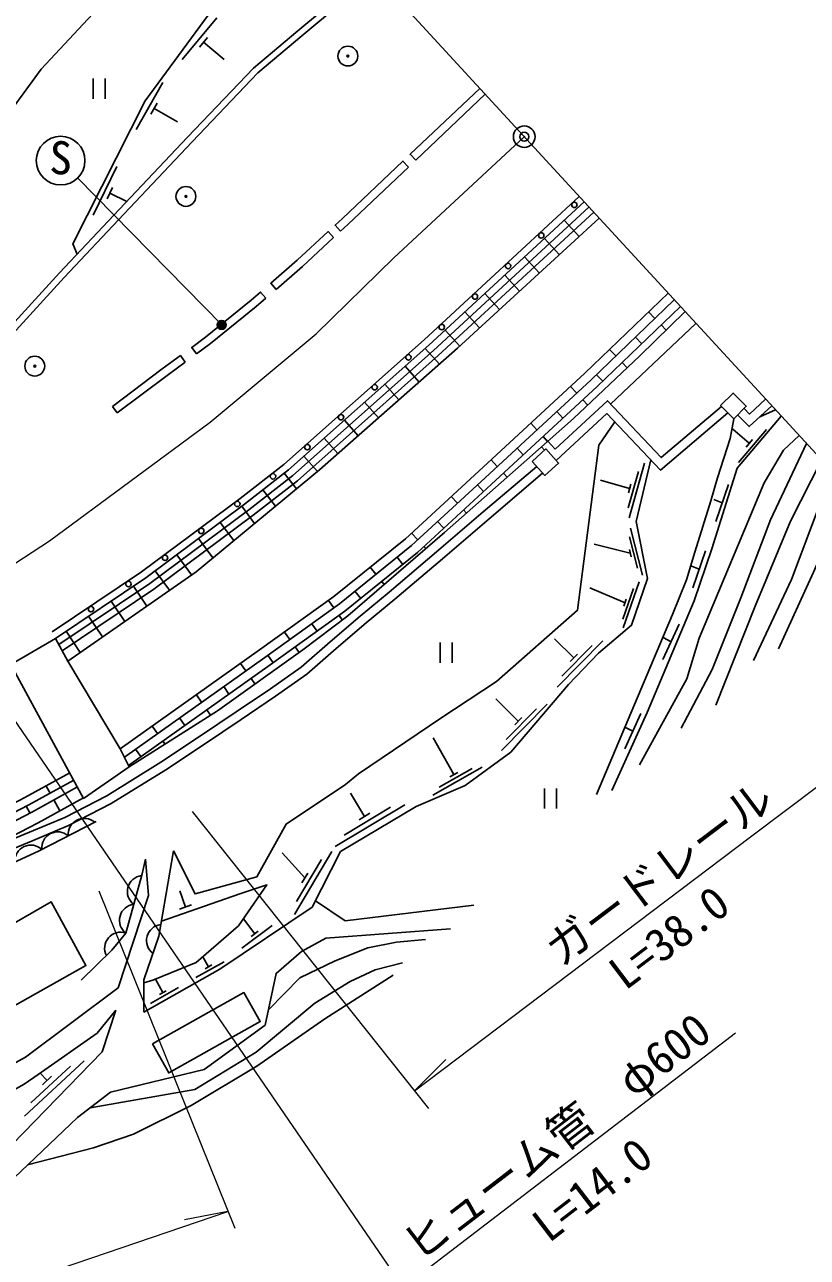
# Model space of a CAD drawing. Units: millimetres at full size, sheet at 1:1000; details may follow other scales. Extents: x 40000 to 680000, y 20000 to 380000.
# Drawn here: x 322236 to 365654, y 243415 to 311776 of the extents above; entities that cross this region are included whole.
import ezdxf
from ezdxf.enums import TextEntityAlignment as Align

# ---------------------------------------------------------------- set-up
doc = ezdxf.new("R2010")
doc.units = ezdxf.units.MM
doc.header["$LTSCALE"] = 1000
doc.header["$PDMODE"] = 32
doc.header["$PDSIZE"] = 500
doc.linetypes.add('CHAIN', pattern=[18.5, 12, -1.5, 3.5, -1.5])
for name, color, linetype, lineweight in [('M-BGD', 7, 'Continuous', 25), ('M-BGD-EXST', 7, 'Continuous', 25), ('M-BMK', 2, 'CHAIN', 13), ('M-BMK-OTRS', 5, 'Continuous', 25), ('M-BMK-SRVR', 3, 'Continuous', 25), ('M-STR-HTXT', 7, 'Continuous', 13)]:
    doc.layers.add(name, color=color, linetype=linetype, lineweight=lineweight)
doc.layers.add('M-OTRS', color=6, linetype='Continuous')
doc.styles.add('ＭＳ ゴシック', font='')
doc.styles.get('ＭＳ ゴシック').set_extended_font_data('MS Gothic')

msp = doc.modelspace()

# ---------------------------------------------------------------- hatches: boundary and pattern name
at = {"layer": 'M-BGD'}
for points in [[(340116, 310035, -0.41421), (340166, 310085, -0.41421)], [(331132, 302251, -0.41421), (331182, 302301, -0.41421)], [(322748, 292839, -0.41421), (322798, 292889, -0.41421)]]:
    msp.add_hatch(color=256, dxfattribs=at).paths.add_polyline_path(points)
at = {"layer": 'M-BGD-EXST'}
msp.add_hatch(color=256, dxfattribs=at).paths.add_polyline_path([(333386, 295245, -1), (332946, 295005, -1)])

# ---------------------------------------------------------------- linework, layer by layer
at = {"layer": 'M-BGD'}
for p, q in [((332894, 312147), (330970, 309845)), ((332387, 311072), (331938, 310535)), ((332162, 310803), (333313, 309842)), ((326041, 308785), (326041, 307667)), ((326707, 308785), (326707, 307667)), ((329895, 308575), (328418, 305964)), ((343929, 304262), (347785, 307914)), ((329590, 307426), (329245, 306817)), ((329417, 307122), (330723, 306383)), ((327351, 303906), (326036, 301209)), ((327116, 302741), (326810, 302112)), ((326963, 302426), (327904, 301968)), ((352993, 300037), (352173, 300928)), ((351889, 299022), (351070, 299911)), ((350785, 298006), (349967, 298895)), ((349682, 296991), (348864, 297878)), ((348578, 295975), (347761, 296861)), ((347474, 294960), (346658, 295845)), ((357196, 295486), (356845, 295850)), ((346370, 293944), (345555, 294828)), ((359475, 295206), (354732, 290734)), ((357819, 294839), (357546, 295122)), ((356466, 294082), (356115, 294446)), ((345241, 292945), (344459, 293825)), ((355035, 293405), (354684, 293769)), ((344115, 291954), (343338, 292828)), ((355664, 292752), (355386, 293041)), ((354305, 292000), (353955, 292364)), ((342990, 290962), (342217, 291832)), ((352859, 291340), (352516, 291712)), ((327104, 290600), (327374, 290240)), ((341864, 289971), (341095, 290836)), ((353468, 290680), (353202, 290969)), ((352099, 289951), (351757, 290323)), ((363016, 290035), (363886, 290411)), ((340738, 288979), (339974, 289840)), ((350654, 289305), (350312, 289677)), ((362434, 288564), (361519, 289339)), ((361842, 287493), (363393, 289324)), ((339613, 287988), (338852, 288843)), ((351246, 288665), (350997, 288934)), ((351255, 288673), (351661, 288234)), ((362254, 288350), (362615, 288777)), ((338484, 287000), (337731, 287847)), ((349895, 287916), (349552, 288288)), ((350907, 288365), (351075, 288180)), ((348450, 287270), (348107, 287642)), ((355763, 284422), (356629, 287451)), ((337311, 286032), (336635, 286898)), ((348997, 286678), (348793, 286899)), ((355792, 286052), (354175, 286514)), ((355705, 284985), (356282, 287004)), ((336154, 285077), (335452, 285975)), ((347691, 285881), (347348, 286253)), ((355724, 285816), (355859, 286287)), ((360573, 284229), (361286, 286273)), ((346245, 285236), (345903, 285608)), ((360929, 285251), (360470, 285441)), ((334989, 284116), (334281, 285067)), ((346746, 284693), (346588, 284864)), ((333831, 283160), (333078, 284171)), ((345485, 283848), (345142, 284219)), ((356518, 281246), (355842, 283860)), ((332672, 282204), (331875, 283275)), ((344040, 283202), (343697, 283574)), ((356231, 281637), (355781, 283380)), ((331499, 281268), (330672, 282379)), ((344485, 282719), (344382, 282831)), ((355831, 282463), (353827, 282959)), ((355884, 282260), (355779, 282666)), ((359296, 280552), (360008, 282596)), ((341726, 281294), (341408, 281687)), ((343211, 281843), (342893, 282237)), ((359652, 281574), (359192, 281763)), ((330269, 280409), (329469, 281483)), ((329016, 279535), (328273, 280643)), ((340877, 279958), (340559, 280352)), ((342180, 280733), (342044, 280901)), ((355543, 279717), (353595, 280544)), ((355418, 278808), (356008, 280509)), ((355440, 278324), (356326, 280875)), ((327786, 278676), (327027, 279807)), ((339379, 279426), (339084, 279837)), ((355474, 279519), (355612, 279916)), ((326555, 277818), (325782, 278972)), ((339856, 278763), (339674, 279016)), ((338456, 278141), (338161, 278551)), ((357645, 276567), (358542, 278537)), ((321461, 276288), (323948, 277742)), ((325325, 276959), (324536, 278137)), ((336942, 277676), (336647, 278087)), ((352702, 276662), (351626, 277719)), ((351781, 275042), (354306, 277608)), ((358093, 277552), (357653, 277782)), ((337461, 276954), (337237, 277266)), ((345289, 277504), (345289, 276386)), ((345955, 277504), (345955, 276386)), ((352031, 275638), (353714, 277349)), ((325510, 268868), (321461, 276288)), ((334501, 275933), (334209, 276345)), ((336019, 276391), (335724, 276801)), ((352505, 276462), (352898, 276861)), ((335013, 275211), (334793, 275521)), ((333570, 274653), (333277, 275065)), ((332054, 274198), (331761, 274610)), ((349615, 273149), (348366, 274380)), ((332555, 273490), (332346, 273785)), ((348695, 271529), (351220, 274095)), ((348945, 272125), (350628, 273836)), ((355524, 271610), (356421, 273580)), ((329606, 272463), (329314, 272875)), ((331122, 272918), (330830, 273330)), ((349419, 272949), (349811, 273348)), ((355973, 272595), (355532, 272826)), ((346043, 270187), (344893, 272218)), ((328675, 271183), (328383, 271595)), ((330021, 271879), (329899, 272050)), ((328035, 270617), (325510, 268868)), ((344880, 269046), (347621, 270597)), ((345233, 269487), (347060, 270522)), ((345830, 270066), (346257, 270308)), ((323427, 269554), (323645, 269157)), ((351076, 269416), (351076, 268298)), ((351742, 269416), (351742, 268298)), ((323851, 268781), (324184, 268175)), ((341084, 267867), (340309, 269152)), ((322328, 268438), (322526, 268058)), ((339467, 266192), (343320, 268516)), ((339954, 266836), (342523, 268385)), ((340784, 267687), (341383, 268048)), ((337776, 264453), (336516, 265851)), ((337208, 262436), (339273, 265919)), ((337320, 263154), (338697, 265476)), ((337615, 264182), (337936, 264724)), ((331154, 262839), (330836, 263745)), ((330824, 262723), (331484, 262955)), ((335001, 261356), (334373, 262189)), ((334288, 260556), (335966, 261820)), ((334805, 261208), (335197, 261503)), ((331741, 258926), (333309, 259810)), ((332437, 259525), (332123, 260081)), ((332254, 259422), (332620, 259628)), ((329907, 258098), (329487, 258843)), ((329211, 257499), (330779, 258383)), ((329724, 257995), (330090, 258201)), ((322237, 251246), (325533, 254311)), ((322582, 251977), (324779, 254020)), ((323477, 253218), (323094, 253629)), ((323220, 252979), (323733, 253456))]:
    msp.add_line(p, q, dxfattribs=at)
for points in [[(320090, 296686), (320745, 300854), (320588, 305808), (323159, 309304), (328355, 314896), (331947, 318880), (335160, 321638)], [(325153, 299051), (324912, 299624), (328916, 307554), (332422, 312311), (338761, 317724)], [(314852, 287842), (317912, 291159), (320331, 293809), (324165, 298004), (327480, 301519), (331272, 305529), (334928, 309359), (337388, 311429), (341431, 314822)], [(315058, 287537), (318176, 290917), (320595, 293568), (324428, 297761), (327740, 301274), (331531, 305282), (335173, 309098), (337618, 311155), (341673, 314558)], [(343929, 304262), (343620, 304589), (347481, 308245)], [(339758, 300321), (339452, 300651), (339861, 301029), (343219, 304209), (343528, 303882)], [(339758, 300321), (340169, 300701), (343528, 303882)], [(353005, 302239), (344390, 294298), (336613, 287389), (334198, 285504), (328719, 281424), (323757, 278096)], [(353276, 301945), (344659, 294002), (336869, 287081), (334440, 285185), (328950, 281097), (323948, 277742)], [(353539, 301659), (344919, 293714), (337118, 286783), (334676, 284877), (329175, 280780), (324133, 277399)], [(353802, 301373), (345180, 293426), (337367, 286484), (334911, 284568), (329399, 280462), (324318, 277055)], [(324631, 276475), (331744, 281438), (338597, 287093), (346254, 293838), (354097, 301053)], [(336180, 297098), (335886, 297438), (337348, 298707), (339072, 300300), (339377, 299969)], [(336180, 297098), (337648, 298371), (339377, 299969)], [(357925, 296891), (353308, 292443), (347433, 287019), (343364, 283267), (339387, 280055), (335270, 277098), (327542, 271619)], [(331769, 293515), (331504, 293879), (332272, 294441), (334797, 296494), (335321, 296948), (335616, 296608)], [(358268, 296519), (353655, 292076), (347776, 286647), (343694, 282884), (339694, 279653), (335563, 276686), (327768, 271159)], [(358610, 296147), (354002, 291708), (348119, 286276), (344025, 282501), (340000, 279250), (335857, 276275), (327994, 270700)], [(331769, 293515), (332547, 294085), (335086, 296149), (335616, 296608)], [(345533, 283621), (348042, 285837), (350098, 287648), (352680, 289937), (356368, 293416), (358867, 295867)], [(327104, 290600), (329872, 292685), (330879, 293422), (331145, 293058)], [(327374, 290240), (330141, 292323), (331145, 293058)], [(351661, 288234), (354561, 290915), (357545, 287764), (360896, 290602)], [(361787, 290130), (362422, 289488), (363675, 290641)], [(362140, 290483), (362438, 290183), (363336, 291009)], [(351723, 287610), (354537, 290212), (357507, 287077), (361251, 290247)], [(361578, 289921), (361372, 288830), (360670, 286639), (360307, 285362), (359420, 282518), (358956, 280986), (358169, 279070), (353949, 269077)], [(364204, 290065), (361757, 287175), (360352, 282710), (359374, 279831), (356776, 273637), (354803, 269301)], [(330485, 265950), (331695, 263565), (335120, 264514), (336748, 267446), (340037, 269632), (340750, 270234), (345331, 273312), (348411, 275345), (352902, 279305), (354089, 288452), (354968, 289757)], [(365196, 288987), (364334, 288182), (363263, 286359), (359657, 277751), (358972, 275494), (356345, 270721)], [(358650, 272760), (360368, 276006), (361961, 279997), (363605, 284310), (365604, 288543)], [(350640, 287275), (347680, 284756), (345088, 282540), (342455, 280306), (340850, 278982), (339189, 277549), (337572, 276142), (335870, 274942), (333963, 273662), (331931, 272296), (329798, 270870), (326794, 269015), (324464, 267816), (322514, 267000), (319940, 265936)], [(328849, 257014), (333061, 259389), (338183, 262829), (339753, 265913), (343949, 268411), (346680, 269574), (349209, 271431), (352413, 275178), (354071, 276924), (355906, 278471), (356790, 281056), (356151, 284219), (356968, 287646)], [(360584, 274037), (362763, 279535), (364722, 284245), (366445, 287629)], [(350965, 286895), (348005, 284376), (345412, 282159), (342776, 279922), (341172, 278600), (339516, 277172), (337881, 275748), (336153, 274530), (334241, 273247), (332209, 271881), (330068, 270450), (327040, 268579), (324675, 267362), (322706, 266539), (320141, 265478)], [(367034, 286988), (364778, 281014), (362669, 276508)], [(364047, 277155), (365993, 281405), (367991, 285949)], [(328035, 270617), (332936, 273732), (337660, 277097), (340164, 278997), (345533, 283621)], [(323948, 277742), (324631, 276475), (327542, 271619), (328035, 270617)], [(283882, 249116), (285624, 249365), (287350, 250227), (289706, 251455), (290337, 251935), (292530, 253831), (294836, 256020), (296715, 257967), (297246, 258316), (299237, 259194), (301693, 260173), (305301, 261554), (307558, 262367), (311275, 263793), (314344, 265070), (319245, 267349), (322249, 268908), (324741, 270276)], [(283803, 248214), (285890, 248512), (287751, 249442), (290181, 250707), (290893, 251251), (293122, 253177), (295457, 255394), (297281, 257284), (297668, 257538), (299578, 258381), (302014, 259351), (305608, 260728), (307865, 261540), (311602, 262974), (314700, 264263), (319635, 266557), (322664, 268129), (325166, 269503)], [(283841, 248652), (285761, 248927), (287556, 249824), (289950, 251071), (290622, 251584), (292834, 253495), (295155, 255699), (297006, 257616), (297463, 257916), (299412, 258777), (301858, 259751), (305459, 261129), (307716, 261942), (311443, 263372), (314527, 264655), (319445, 266942), (322462, 268508), (324960, 269879)], [(319940, 265936), (322990, 267519), (325499, 268897)], [(310554, 259649), (309344, 259061), (308991, 259111), (308874, 259548), (308874, 260001), (311394, 260891), (314568, 262150), (317693, 263493), (320111, 264601), (323041, 265967), (326198, 267578)], [(330485, 265950), (329678, 261224), (328841, 258800), (328849, 257014)], [(328934, 265503), (329112, 263477), (327415, 258365), (322285, 254515)], [(325378, 258779), (327079, 260441), (327847, 261400), (328729, 264608), (328934, 265503)], [(329820, 262053), (334165, 263579), (335674, 264070), (334098, 261792), (331752, 259760), (329350, 258788), (328842, 258637)], [(338369, 263195), (340023, 262086), (347145, 262938)], [(317665, 259655), (323709, 263130), (325635, 259598), (319594, 256213)], [(345850, 261642), (338936, 261112), (337589, 260378), (336180, 259158), (335577, 256294), (332198, 253824), (327008, 252568), (325171, 251171), (318917, 245239)], [(335756, 257143), (337493, 258911), (339458, 259855), (341274, 260588), (342867, 260895), (344471, 261044)], [(325869, 251702), (331681, 252716), (335087, 254785), (338340, 257517), (340286, 258709), (341677, 259367), (343196, 259749)], [(342686, 259059), (338894, 256635), (335113, 254024), (331476, 251833), (328274, 250248), (326065, 249484), (322401, 248544)], [(327286, 257125), (326255, 255849), (322989, 253555), (322217, 253020), (319304, 251394), (316176, 249554), (305003, 244482), (298860, 243610), (291655, 242541), (289557, 242977)], [(315913, 243892), (326535, 254813), (327286, 257125)], [(322285, 254515), (315847, 250979), (304476, 245686), (297162, 244191), (291336, 243855), (285498, 244503), (276899, 246231), (273686, 247008), (264840, 250198)]]:
    msp.add_lwpolyline(points, dxfattribs=at)
for points in [[(360843, 290656), (361578, 289921), (362267, 290610), (361532, 291345)], [(350387, 287555), (351095, 286775), (351855, 287465), (351146, 288245)], [(329328, 255254), (330230, 253644), (335302, 256486), (334400, 258096)]]:
    msp.add_lwpolyline(points, close=True, dxfattribs=at)
for centre, radius in [((340166, 310035), 550), ((340166, 310035), 50), ((331182, 302251), 550), ((331182, 302251), 50), ((352730, 301782), 150), ((350892, 300087), 150), ((349053, 298393), 150), ((347215, 296698), 150), ((345377, 295004), 150), ((322798, 292839), 550), ((343523, 293327), 150), ((322798, 292839), 50), ((341654, 291667), 150), ((339785, 290006), 150), ((337916, 288346), 150), ((336011, 286729), 150), ((334036, 285196), 150), ((332031, 283703), 150), ((330026, 282210), 150), ((327993, 280756), 150), ((325917, 279363), 150)]:
    msp.add_circle(centre, radius, dxfattribs=at)
for centre, start, end in [((325540, 266872), 48.8498, 185.22694), ((324071, 266122), 48.8498, 185.22694), ((322580, 265388), 46.80468, 183.18182), ((328822, 263699), 96.43275, 232.80989), ((328384, 262108), 96.43275, 232.80989), ((329886, 260986), 96.61496, 232.9921), ((327560, 260559), 71.18174, 207.55887)]:
    msp.add_arc(centre, 889, start, end, dxfattribs=at)
at = {"layer": 'M-BGD-EXST'}
msp.add_line((333166, 295125), (325177, 303274), dxfattribs=at)
for centre, radius in [((324232, 304238), 1350), ((333166, 295125), 250)]:
    msp.add_circle(centre, radius, dxfattribs=at)
at = {"layer": 'M-BMK'}
msp.add_lwpolyline([(198602, 299742), (208704, 295067), (229028, 284335), (236218, 280632), (243131, 277558), (247807, 275661), (254215, 273371), (257537, 272370), (261620, 271372), (266883, 270372), (272789, 269654), (277898, 269466), (286940, 269785), (293269, 270612), (297905, 271596), (305810, 274028), (312068, 276577), (318238, 279649), (323612, 283155), (332536, 289734), (338401, 294636), (342710, 298852), (349948, 305563)], dxfattribs=at)
at = {"layer": 'M-BMK-OTRS'}
msp.add_line((370342, 283393), (326597, 330948), dxfattribs=at)
at = {"layer": 'M-BMK-SRVR'}
msp.add_circle((349948, 305563), 600, dxfattribs=at)
at = {"layer": 'M-OTRS'}
msp.add_point((349948, 305563), dxfattribs=at)
at = {"layer": 'M-STR-HTXT'}
for p, q in [((331525, 268145), (344640, 251677)), ((326355, 263747), (333887, 245034)), ((343859, 252657), (345594, 254395)), ((333513, 245963), (331102, 245501))]:
    msp.add_line(p, q, dxfattribs=at)
for points in [[(343859, 252657), (362496, 266730), (376156, 277015)], [(361662, 255856), (343257, 241742), (320734, 274581)], [(305685, 236545), (321724, 241942), (333513, 245963)]]:
    msp.add_lwpolyline(points, dxfattribs=at)

# ---------------------------------------------------------------- texts
at = {"layer": 'M-BGD-EXST', "style": 'ＭＳ ゴシック'}
msp.add_text('S', height=1833, rotation=358.508, dxfattribs=at).set_placement((323577, 302945), align=Align.BOTTOM_LEFT)
at = {"layer": 'M-STR-HTXT', "style": 'ＭＳ ゴシック'}
for s, rotation, p in [('ガードレール', 37.056, (352319, 259045)), ('L=38.0', 37.056, (355879, 257733)), ('ヒューム管  φ600', 37.484, (344445, 242654)), ('L=14.0', 37.484, (351641, 243733))]:
    msp.add_text(s, height=1833, rotation=rotation, dxfattribs=at).set_placement(p, align=Align.BOTTOM_LEFT)

doc.saveas('drawing.dxf')
